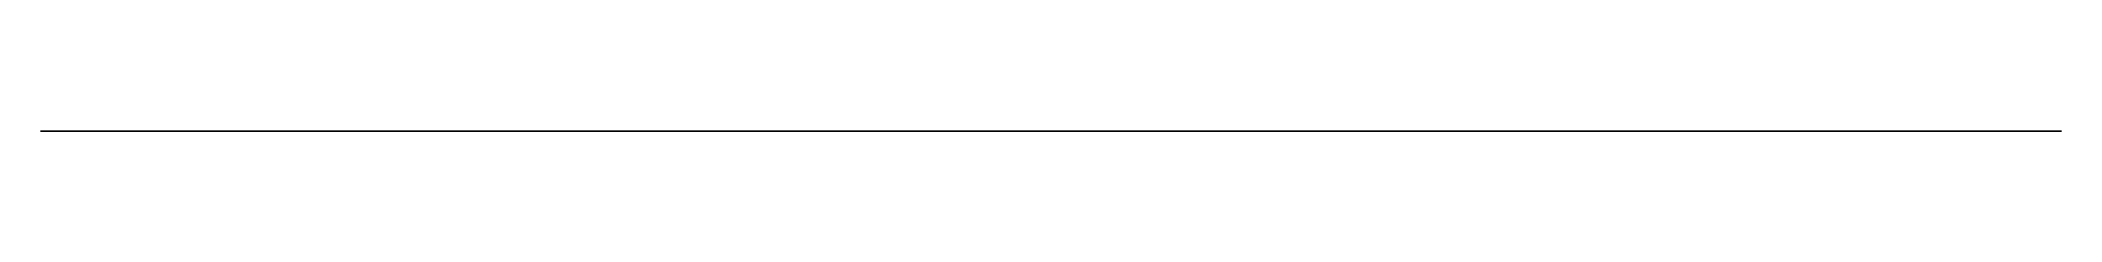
# Model space of a CAD drawing. Header units: millimetres. Extents: x 917 to 1677, y 0 to 0.
import ezdxf

# ---------------------------------------------------------------- set-up
doc = ezdxf.new("R2010")
doc.units = ezdxf.units.MM

msp = doc.modelspace()

# ---------------------------------------------------------------- linework, layer by layer
at = {"color": 0, "linetype": 'Continuous', "lineweight": 0}
for p, q in [((933.9, 0, 8.42), (916.9, 0, 8.42)), ((933.9, 0, 1008.42), (916.9, 0, 1008.42)), ((916.9, 0, 1008.42), (916.9, 0, 8.42)), ((933.9, 0, 8.42), (916.9, 0, 8.42)), ((916.9, 0, 1008.42), (933.9, 0, 1008.42)), ((916.9, 0, 8.42), (916.9, 0, 1008.42)), ((1149.9, 0, 8.42), (933.9, 0, 8.42)), ((1149.9, 0, 1008.42), (933.9, 0, 1008.42)), ((933.9, 0, 8.42), (933.9, 0, 1008.42)), ((1149.9, 0, 8.42), (933.9, 0, 8.42)), ((933.9, 0, 1008.42), (1149.9, 0, 1008.42)), ((933.9, 0, 1008.42), (933.9, 0, 8.42)), ((1126.9, 0, 505.42), (1126.9, 0, 521.42)), ((1126.9, 0, 465.42), (1126.9, 0, 481.42)), ((1126.9, 0, 625.42), (1126.9, 0, 641.42)), ((1126.9, 0, 585.42), (1126.9, 0, 601.42)), ((1126.9, 0, 545.42), (1126.9, 0, 561.42)), ((1141.9, 0, 523.8), (1141.9, 0, 513.42)), ((1141.9, 0, 513.42), (1141.9, 0, 503.05)), ((1141.9, 0, 553.42), (1141.9, 0, 543.05)), ((1141.9, 0, 563.8), (1141.9, 0, 553.42)), ((1141.9, 0, 593.42), (1141.9, 0, 583.05)), ((1141.9, 0, 633.42), (1141.9, 0, 623.05)), ((1141.9, 0, 483.8), (1141.9, 0, 473.42)), ((1141.9, 0, 643.8), (1141.9, 0, 633.42)), ((1141.9, 0, 473.42), (1141.9, 0, 463.05)), ((1141.9, 0, 603.8), (1141.9, 0, 593.42)), ((1141.9, 0, 513.42), (1141.9, 0, 523.8)), ((1141.9, 0, 503.05), (1141.9, 0, 513.42)), ((1141.9, 0, 553.42), (1141.9, 0, 563.8)), ((1141.9, 0, 543.05), (1141.9, 0, 553.42)), ((1141.9, 0, 473.42), (1141.9, 0, 483.8)), ((1141.9, 0, 463.05), (1141.9, 0, 473.42)), ((1141.9, 0, 593.42), (1141.9, 0, 603.8)), ((1141.9, 0, 583.05), (1141.9, 0, 593.42)), ((1141.9, 0, 633.42), (1141.9, 0, 643.8)), ((1141.9, 0, 623.05), (1141.9, 0, 633.42)), ((1141.9, 0, 473.42), (1141.9, 0, 465.43)), ((1141.9, 0, 480.45), (1141.9, 0, 481.42)), ((1141.9, 0, 600.45), (1141.9, 0, 601.42)), ((1141.9, 0, 640.45), (1141.9, 0, 641.42)), ((1141.9, 0, 520.45), (1141.9, 0, 521.42)), ((1141.9, 0, 560.45), (1141.9, 0, 561.42)), ((1141.9, 0, 513.42), (1141.9, 0, 505.43)), ((1149.9, 0, 513.87), (1142.78, 0, 513.87)), ((1142.78, 0, 524.24), (1149.9, 0, 524.24)), ((1142.78, 0, 513.87), (1142.78, 0, 524.24)), ((1149.9, 0, 553.87), (1142.78, 0, 553.87)), ((1142.78, 0, 564.24), (1149.9, 0, 564.24)), ((1142.78, 0, 553.87), (1142.78, 0, 564.24)), ((1142.78, 0, 542.17), (1149.9, 0, 542.17)), ((1142.78, 0, 542.61), (1142.78, 0, 542.17)), ((1149.9, 0, 542.61), (1142.78, 0, 542.61)), ((1149.9, 0, 564.68), (1142.78, 0, 564.68)), ((1142.78, 0, 552.98), (1149.9, 0, 552.98)), ((1142.78, 0, 553.87), (1142.78, 0, 552.98)), ((1149.9, 0, 553.87), (1142.78, 0, 553.87)), ((1142.78, 0, 524.24), (1149.9, 0, 524.24)), ((1142.78, 0, 524.68), (1142.78, 0, 524.24)), ((1149.9, 0, 524.68), (1142.78, 0, 524.68)), ((1142.78, 0, 502.17), (1149.9, 0, 502.17)), ((1142.78, 0, 502.17), (1149.9, 0, 502.17)), ((1142.78, 0, 502.61), (1142.78, 0, 502.17)), ((1149.9, 0, 502.61), (1142.78, 0, 502.61)), ((1149.9, 0, 524.68), (1142.78, 0, 524.68)), ((1149.9, 0, 484.68), (1142.78, 0, 484.68)), ((1142.78, 0, 484.24), (1149.9, 0, 484.24)), ((1142.78, 0, 484.68), (1142.78, 0, 484.24)), ((1149.9, 0, 484.68), (1142.78, 0, 484.68)), ((1149.9, 0, 502.61), (1142.78, 0, 502.61)), ((1142.78, 0, 512.98), (1149.9, 0, 512.98)), ((1142.78, 0, 502.61), (1142.78, 0, 512.98)), ((1142.78, 0, 472.98), (1149.9, 0, 472.98)), ((1142.78, 0, 473.87), (1142.78, 0, 472.98)), ((1149.9, 0, 473.87), (1142.78, 0, 473.87)), ((1142.78, 0, 542.17), (1149.9, 0, 542.17)), ((1142.78, 0, 564.24), (1149.9, 0, 564.24)), ((1142.78, 0, 564.68), (1142.78, 0, 564.24)), ((1149.9, 0, 564.68), (1142.78, 0, 564.68)), ((1142.78, 0, 462.17), (1149.9, 0, 462.17)), ((1149.9, 0, 542.61), (1142.78, 0, 542.61)), ((1142.78, 0, 552.98), (1149.9, 0, 552.98)), ((1142.78, 0, 542.61), (1142.78, 0, 552.98)), ((1149.9, 0, 473.87), (1142.78, 0, 473.87)), ((1142.78, 0, 484.24), (1149.9, 0, 484.24)), ((1142.78, 0, 473.87), (1142.78, 0, 484.24)), ((1142.78, 0, 512.98), (1149.9, 0, 512.98)), ((1142.78, 0, 513.87), (1142.78, 0, 512.98)), ((1149.9, 0, 513.87), (1142.78, 0, 513.87)), ((1149.9, 0, 462.61), (1142.78, 0, 462.61)), ((1142.78, 0, 472.98), (1149.9, 0, 472.98)), ((1142.78, 0, 462.61), (1142.78, 0, 472.98)), ((1149.9, 0, 604.68), (1142.78, 0, 604.68)), ((1142.78, 0, 462.17), (1149.9, 0, 462.17)), ((1142.78, 0, 462.61), (1142.78, 0, 462.17)), ((1149.9, 0, 462.61), (1142.78, 0, 462.61)), ((1149.9, 0, 593.87), (1142.78, 0, 593.87)), ((1142.78, 0, 604.24), (1149.9, 0, 604.24)), ((1142.78, 0, 593.87), (1142.78, 0, 604.24)), ((1149.9, 0, 644.68), (1142.78, 0, 644.68)), ((1142.78, 0, 582.17), (1149.9, 0, 582.17)), ((1142.78, 0, 622.17), (1149.9, 0, 622.17)), ((1142.78, 0, 582.17), (1149.9, 0, 582.17)), ((1142.78, 0, 582.61), (1142.78, 0, 582.17)), ((1149.9, 0, 582.61), (1142.78, 0, 582.61)), ((1149.9, 0, 633.87), (1142.78, 0, 633.87)), ((1142.78, 0, 644.24), (1149.9, 0, 644.24)), ((1142.78, 0, 633.87), (1142.78, 0, 644.24)), ((1142.78, 0, 502.17), (1142.78, 0, 502.61)), ((1142.78, 0, 542.17), (1142.78, 0, 542.61)), ((1142.78, 0, 622.17), (1149.9, 0, 622.17)), ((1142.78, 0, 622.61), (1142.78, 0, 622.17)), ((1149.9, 0, 622.61), (1142.78, 0, 622.61)), ((1142.78, 0, 513.87), (1142.78, 0, 524.24)), ((1142.78, 0, 564.24), (1142.78, 0, 564.68)), ((1142.78, 0, 484.24), (1142.78, 0, 484.68)), ((1142.78, 0, 552.98), (1142.78, 0, 553.87)), ((1142.78, 0, 632.98), (1149.9, 0, 632.98)), ((1142.78, 0, 633.87), (1142.78, 0, 632.98)), ((1149.9, 0, 633.87), (1142.78, 0, 633.87)), ((1142.78, 0, 502.61), (1142.78, 0, 512.98)), ((1142.78, 0, 644.24), (1149.9, 0, 644.24)), ((1142.78, 0, 644.68), (1142.78, 0, 644.24)), ((1149.9, 0, 644.68), (1142.78, 0, 644.68)), ((1142.78, 0, 604.24), (1149.9, 0, 604.24)), ((1142.78, 0, 604.68), (1142.78, 0, 604.24)), ((1149.9, 0, 604.68), (1142.78, 0, 604.68)), ((1142.78, 0, 512.98), (1142.78, 0, 513.87)), ((1142.78, 0, 592.98), (1149.9, 0, 592.98)), ((1142.78, 0, 593.87), (1142.78, 0, 592.98)), ((1149.9, 0, 593.87), (1142.78, 0, 593.87)), ((1142.78, 0, 524.24), (1142.78, 0, 524.68)), ((1142.78, 0, 542.61), (1142.78, 0, 552.98)), ((1142.78, 0, 553.87), (1142.78, 0, 564.24)), ((1149.9, 0, 622.61), (1142.78, 0, 622.61)), ((1142.78, 0, 632.98), (1149.9, 0, 632.98)), ((1142.78, 0, 622.61), (1142.78, 0, 632.98)), ((1149.9, 0, 582.61), (1142.78, 0, 582.61)), ((1142.78, 0, 592.98), (1149.9, 0, 592.98)), ((1142.78, 0, 582.61), (1142.78, 0, 592.98)), ((1142.78, 0, 604.24), (1142.78, 0, 604.68)), ((1142.78, 0, 632.98), (1142.78, 0, 633.87)), ((1142.78, 0, 582.17), (1142.78, 0, 582.61)), ((1142.78, 0, 462.17), (1142.78, 0, 462.61)), ((1142.78, 0, 582.61), (1142.78, 0, 592.98)), ((1142.78, 0, 622.61), (1142.78, 0, 632.98)), ((1142.78, 0, 473.87), (1142.78, 0, 484.24)), ((1142.78, 0, 644.24), (1142.78, 0, 644.68)), ((1142.78, 0, 633.87), (1142.78, 0, 644.24)), ((1142.78, 0, 462.61), (1142.78, 0, 472.98)), ((1142.78, 0, 472.98), (1142.78, 0, 473.87)), ((1142.78, 0, 622.17), (1142.78, 0, 622.61)), ((1142.78, 0, 593.87), (1142.78, 0, 604.24)), ((1142.78, 0, 592.98), (1142.78, 0, 593.87)), ((1166.9, 0, 8.42), (1149.9, 0, 8.42)), ((1166.9, 0, 1008.42), (1149.9, 0, 1008.42)), ((1166.9, 0, 8.42), (1149.9, 0, 8.42)), ((1149.9, 0, 1008.42), (1166.9, 0, 1008.42)), ((1149.9, 0, 8.42), (1149.9, 0, 1008.42)), ((1149.9, 0, 1008.42), (1149.9, 0, 8.42)), ((1166.9, 0, 1008.42), (1166.9, 0, 8.42)), ((1166.9, 0, 8.42), (1166.9, 0, 1008.42)), ((1176.9, 0, 673.42), (1166.9, 0, 673.42)), ((1166.9, 0, 433.42), (1176.8, 0, 433.42)), ((1166.9, 0, 433.42), (1176.8, 0, 433.42)), ((1176.9, 0, 673.42), (1166.9, 0, 673.42)), ((1176.8, 0, 433.42), (1176.81, 0, 433.42)), ((1176.8, 0, 433.42), (1176.9, 0, 433.42)), ((1176.81, 0, 433.42), (1176.9, 0, 433.42)), ((1176.9, 0, 433.52), (1176.9, 0, 673.42)), ((1176.9, 0, 324.42), (1176.9, 0, 433.32)), ((1176.9, 0, 308.42), (1176.9, 0, 324.42)), ((1176.9, 0, 433.52), (1176.9, 0, 673.42)), ((1176.9, 0, 673.42), (1182.9, 0, 673.42)), ((1176.9, 0, 692.42), (1176.9, 0, 708.42)), ((1176.9, 0, 673.42), (1176.9, 0, 692.42)), ((1176.9, 0, 433.42), (1176.9, 0, 433.52)), ((1176.9, 0, 673.42), (1182.9, 0, 673.42)), ((1176.9, 0, 324.42), (1176.9, 0, 433.32)), ((1176.9, 0, 673.42), (1176.9, 0, 692.42)), ((1176.9, 0, 692.42), (1176.9, 0, 708.42)), ((1676.9, 0, 692.42), (1176.9, 0, 692.42)), ((1176.9, 0, 708.42), (1676.9, 0, 708.42)), ((1676.9, 0, 708.42), (1176.9, 0, 708.42)), ((1176.9, 0, 692.42), (1676.9, 0, 692.42)), ((1176.9, 0, 308.42), (1176.9, 0, 324.42)), ((1676.9, 0, 308.42), (1176.9, 0, 308.42)), ((1176.9, 0, 324.42), (1676.9, 0, 324.42)), ((1176.9, 0, 308.42), (1676.9, 0, 308.42)), ((1676.9, 0, 324.42), (1176.9, 0, 324.42)), ((1176.9, 0, 433.32), (1176.9, 0, 433.42)), ((1176.9, 0, 433.42), (1177, 0, 433.42)), ((1176.9, 0, 433.42), (1176.9, 0, 433.52)), ((1177, 0, 433.42), (1176.9, 0, 433.42)), ((1176.9, 0, 433.32), (1176.9, 0, 433.42)), ((1177, 0, 433.42), (1182.9, 0, 433.42)), ((1182.9, 0, 433.42), (1177, 0, 433.42)), ((1177.48, 0, 633.72), (1177.48, 0, 644.39)), ((1177.48, 0, 542.46), (1177.48, 0, 553.13)), ((1177.48, 0, 593.72), (1177.48, 0, 604.39)), ((1177.48, 0, 622.46), (1177.48, 0, 633.13)), ((1177.48, 0, 462.46), (1177.48, 0, 473.13)), ((1177.48, 0, 553.72), (1177.48, 0, 564.39)), ((1177.48, 0, 473.72), (1177.48, 0, 484.39)), ((1177.48, 0, 502.46), (1177.48, 0, 513.13)), ((1177.48, 0, 582.46), (1177.48, 0, 593.13)), ((1177.48, 0, 513.72), (1177.48, 0, 524.39)), ((1186.31, 0, 582.17), (1177.48, 0, 582.17)), ((1177.48, 0, 582.21), (1177.48, 0, 582.46)), ((1177.48, 0, 582.17), (1177.48, 0, 582.21)), ((1177.48, 0, 604.56), (1177.48, 0, 604.68)), ((1177.48, 0, 604.39), (1177.48, 0, 604.56)), ((1177.48, 0, 604.68), (1186.31, 0, 604.68)), ((1177.48, 0, 593.13), (1177.48, 0, 582.46)), ((1186.31, 0, 593.13), (1177.48, 0, 593.13)), ((1177.48, 0, 582.46), (1186.31, 0, 582.46)), ((1177.48, 0, 593.37), (1177.48, 0, 593.72)), ((1177.48, 0, 593.13), (1177.48, 0, 593.37)), ((1177.48, 0, 604.39), (1177.48, 0, 593.72)), ((1186.31, 0, 604.39), (1177.48, 0, 604.39)), ((1177.48, 0, 593.72), (1186.31, 0, 593.72)), ((1177.48, 0, 553.37), (1177.48, 0, 553.72)), ((1177.48, 0, 553.13), (1177.48, 0, 553.37)), ((1177.48, 0, 542.21), (1177.48, 0, 542.46)), ((1177.48, 0, 542.17), (1177.48, 0, 542.21)), ((1177.48, 0, 513.37), (1177.48, 0, 513.72)), ((1177.48, 0, 513.13), (1177.48, 0, 513.37)), ((1177.48, 0, 484.39), (1177.48, 0, 473.72)), ((1186.31, 0, 484.39), (1177.48, 0, 484.39)), ((1177.48, 0, 473.72), (1186.31, 0, 473.72)), ((1177.48, 0, 564.39), (1177.48, 0, 553.72)), ((1186.31, 0, 564.39), (1177.48, 0, 564.39)), ((1177.48, 0, 553.72), (1186.31, 0, 553.72)), ((1177.48, 0, 524.68), (1186.31, 0, 524.68)), ((1177.48, 0, 633.13), (1177.48, 0, 622.46)), ((1186.31, 0, 633.13), (1177.48, 0, 633.13)), ((1177.48, 0, 622.46), (1186.31, 0, 622.46)), ((1177.48, 0, 622.21), (1177.48, 0, 622.46)), ((1177.48, 0, 622.17), (1177.48, 0, 622.21)), ((1186.31, 0, 542.17), (1177.48, 0, 542.17)), ((1177.48, 0, 644.68), (1186.31, 0, 644.68)), ((1186.31, 0, 502.17), (1177.48, 0, 502.17)), ((1177.48, 0, 462.21), (1177.48, 0, 462.46)), ((1177.48, 0, 462.17), (1177.48, 0, 462.21)), ((1177.48, 0, 502.21), (1177.48, 0, 502.46)), ((1177.48, 0, 502.17), (1177.48, 0, 502.21)), ((1177.48, 0, 473.13), (1177.48, 0, 462.46)), ((1186.31, 0, 473.13), (1177.48, 0, 473.13)), ((1177.48, 0, 462.46), (1186.31, 0, 462.46)), ((1186.31, 0, 622.17), (1177.48, 0, 622.17)), ((1177.48, 0, 644.56), (1177.48, 0, 644.68)), ((1177.48, 0, 644.39), (1177.48, 0, 644.56)), ((1177.48, 0, 524.39), (1177.48, 0, 513.72)), ((1186.31, 0, 524.39), (1177.48, 0, 524.39)), ((1177.48, 0, 513.72), (1186.31, 0, 513.72)), ((1177.48, 0, 524.56), (1177.48, 0, 524.68)), ((1177.48, 0, 524.39), (1177.48, 0, 524.56)), ((1177.48, 0, 564.68), (1186.31, 0, 564.68)), ((1177.48, 0, 644.39), (1177.48, 0, 633.72)), ((1186.31, 0, 644.39), (1177.48, 0, 644.39)), ((1177.48, 0, 633.72), (1186.31, 0, 633.72)), ((1177.48, 0, 633.37), (1177.48, 0, 633.72)), ((1177.48, 0, 633.13), (1177.48, 0, 633.37)), ((1177.48, 0, 473.37), (1177.48, 0, 473.72)), ((1177.48, 0, 473.13), (1177.48, 0, 473.37)), ((1186.31, 0, 462.17), (1177.48, 0, 462.17)), ((1177.48, 0, 484.68), (1186.31, 0, 484.68)), ((1177.48, 0, 513.13), (1177.48, 0, 502.46)), ((1186.31, 0, 513.13), (1177.48, 0, 513.13)), ((1177.48, 0, 502.46), (1186.31, 0, 502.46)), ((1177.48, 0, 564.56), (1177.48, 0, 564.68)), ((1177.48, 0, 564.39), (1177.48, 0, 564.56)), ((1177.48, 0, 553.13), (1177.48, 0, 542.46)), ((1186.31, 0, 553.13), (1177.48, 0, 553.13)), ((1177.48, 0, 542.46), (1186.31, 0, 542.46)), ((1177.48, 0, 484.56), (1177.48, 0, 484.68)), ((1177.48, 0, 484.39), (1177.48, 0, 484.56)), ((1177.48, 0, 582.17), (1186.31, 0, 582.17)), ((1177.48, 0, 582.46), (1177.48, 0, 582.17)), ((1186.31, 0, 582.46), (1177.48, 0, 582.46)), ((1177.48, 0, 593.13), (1186.31, 0, 593.13)), ((1177.48, 0, 593.72), (1177.48, 0, 593.13)), ((1186.31, 0, 593.72), (1177.48, 0, 593.72)), ((1177.48, 0, 604.39), (1186.31, 0, 604.39)), ((1177.48, 0, 604.68), (1177.48, 0, 604.39)), ((1186.31, 0, 604.68), (1177.48, 0, 604.68)), ((1177.48, 0, 513.13), (1186.31, 0, 513.13)), ((1177.48, 0, 513.72), (1177.48, 0, 513.13)), ((1186.31, 0, 513.72), (1177.48, 0, 513.72)), ((1177.48, 0, 553.13), (1186.31, 0, 553.13)), ((1177.48, 0, 553.72), (1177.48, 0, 553.13)), ((1186.31, 0, 553.72), (1177.48, 0, 553.72)), ((1177.48, 0, 502.17), (1186.31, 0, 502.17)), ((1177.48, 0, 502.46), (1177.48, 0, 502.17)), ((1186.31, 0, 502.46), (1177.48, 0, 502.46)), ((1177.48, 0, 542.17), (1186.31, 0, 542.17)), ((1177.48, 0, 542.46), (1177.48, 0, 542.17)), ((1186.31, 0, 542.46), (1177.48, 0, 542.46)), ((1177.48, 0, 622.17), (1186.31, 0, 622.17)), ((1177.48, 0, 622.46), (1177.48, 0, 622.17)), ((1186.31, 0, 622.46), (1177.48, 0, 622.46)), ((1177.48, 0, 524.39), (1186.31, 0, 524.39)), ((1177.48, 0, 524.68), (1177.48, 0, 524.39)), ((1186.31, 0, 524.68), (1177.48, 0, 524.68)), ((1177.48, 0, 633.13), (1186.31, 0, 633.13)), ((1177.48, 0, 633.72), (1177.48, 0, 633.13)), ((1186.31, 0, 633.72), (1177.48, 0, 633.72)), ((1177.48, 0, 462.17), (1186.31, 0, 462.17)), ((1177.48, 0, 462.46), (1177.48, 0, 462.17)), ((1186.31, 0, 462.46), (1177.48, 0, 462.46)), ((1177.48, 0, 484.39), (1186.31, 0, 484.39)), ((1177.48, 0, 484.68), (1177.48, 0, 484.39)), ((1186.31, 0, 484.68), (1177.48, 0, 484.68)), ((1177.48, 0, 473.13), (1186.31, 0, 473.13)), ((1177.48, 0, 473.72), (1177.48, 0, 473.13)), ((1186.31, 0, 473.72), (1177.48, 0, 473.72)), ((1177.48, 0, 644.39), (1186.31, 0, 644.39)), ((1177.48, 0, 644.68), (1177.48, 0, 644.39)), ((1186.31, 0, 644.68), (1177.48, 0, 644.68)), ((1177.48, 0, 564.39), (1186.31, 0, 564.39)), ((1177.48, 0, 564.68), (1177.48, 0, 564.39)), ((1186.31, 0, 564.68), (1177.48, 0, 564.68)), ((1182.9, 0, 673.42), (1182.9, 0, 644.68)), ((1182.9, 0, 622.17), (1182.9, 0, 604.68)), ((1182.9, 0, 582.17), (1182.9, 0, 564.68)), ((1182.9, 0, 542.17), (1182.9, 0, 524.68)), ((1182.9, 0, 502.17), (1182.9, 0, 484.68)), ((1182.9, 0, 462.17), (1182.9, 0, 433.42)), ((1182.9, 0, 433.42), (1182.9, 0, 462.17)), ((1182.9, 0, 484.68), (1182.9, 0, 502.17)), ((1182.9, 0, 524.68), (1182.9, 0, 542.17)), ((1182.9, 0, 564.68), (1182.9, 0, 582.17)), ((1182.9, 0, 604.68), (1182.9, 0, 622.17)), ((1182.9, 0, 644.68), (1182.9, 0, 673.42)), ((1182.9, 0, 644.68), (1182.9, 0, 622.17)), ((1182.9, 0, 604.68), (1182.9, 0, 582.17)), ((1182.9, 0, 564.68), (1182.9, 0, 542.17)), ((1182.9, 0, 524.68), (1182.9, 0, 502.17)), ((1182.9, 0, 484.68), (1182.9, 0, 462.17)), ((1182.9, 0, 462.17), (1182.9, 0, 484.68)), ((1182.9, 0, 502.17), (1182.9, 0, 524.68)), ((1182.9, 0, 542.17), (1182.9, 0, 564.68)), ((1182.9, 0, 582.17), (1182.9, 0, 604.68)), ((1182.9, 0, 622.17), (1182.9, 0, 644.68)), ((1186.31, 0, 582.46), (1186.31, 0, 593.13)), ((1186.31, 0, 593.72), (1186.31, 0, 604.39)), ((1186.31, 0, 473.72), (1186.31, 0, 484.39)), ((1186.31, 0, 553.72), (1186.31, 0, 564.39)), ((1186.31, 0, 622.46), (1186.31, 0, 633.13)), ((1186.31, 0, 462.46), (1186.31, 0, 473.13)), ((1186.31, 0, 513.72), (1186.31, 0, 524.39)), ((1186.31, 0, 633.72), (1186.31, 0, 644.39)), ((1186.31, 0, 502.46), (1186.31, 0, 513.13)), ((1186.31, 0, 542.46), (1186.31, 0, 553.13)), ((1186.31, 0, 582.17), (1186.31, 0, 582.46)), ((1186.31, 0, 593.13), (1186.31, 0, 593.72)), ((1186.31, 0, 604.39), (1186.31, 0, 604.68)), ((1186.31, 0, 604.39), (1186.31, 0, 593.72)), ((1186.31, 0, 593.13), (1186.31, 0, 582.46)), ((1186.31, 0, 513.13), (1186.31, 0, 502.46)), ((1186.31, 0, 513.13), (1186.31, 0, 513.72)), ((1186.31, 0, 553.13), (1186.31, 0, 553.72)), ((1186.31, 0, 502.17), (1186.31, 0, 502.46)), ((1186.31, 0, 542.17), (1186.31, 0, 542.46)), ((1186.31, 0, 553.13), (1186.31, 0, 542.46)), ((1186.31, 0, 622.17), (1186.31, 0, 622.46)), ((1186.31, 0, 644.39), (1186.31, 0, 633.72)), ((1186.31, 0, 524.39), (1186.31, 0, 524.68)), ((1186.31, 0, 633.13), (1186.31, 0, 633.72)), ((1186.31, 0, 564.39), (1186.31, 0, 553.72)), ((1186.31, 0, 462.17), (1186.31, 0, 462.46)), ((1186.31, 0, 473.13), (1186.31, 0, 462.46)), ((1186.31, 0, 484.39), (1186.31, 0, 484.68)), ((1186.31, 0, 524.39), (1186.31, 0, 513.72)), ((1186.31, 0, 473.13), (1186.31, 0, 473.72)), ((1186.31, 0, 633.13), (1186.31, 0, 622.46)), ((1186.31, 0, 484.39), (1186.31, 0, 473.72)), ((1186.31, 0, 644.39), (1186.31, 0, 644.68)), ((1186.31, 0, 564.39), (1186.31, 0, 564.68)), ((1186.31, 0, 593.72), (1186.31, 0, 593.13)), ((1186.31, 0, 622.46), (1186.31, 0, 622.17)), ((1186.31, 0, 582.46), (1186.31, 0, 582.17)), ((1186.31, 0, 604.68), (1186.31, 0, 604.39)), ((1186.31, 0, 644.68), (1186.31, 0, 644.39)), ((1186.31, 0, 633.72), (1186.31, 0, 633.13)), ((1186.31, 0, 513.72), (1186.31, 0, 513.13)), ((1186.31, 0, 542.46), (1186.31, 0, 542.17)), ((1186.31, 0, 484.68), (1186.31, 0, 484.39)), ((1186.31, 0, 473.72), (1186.31, 0, 473.13)), ((1186.31, 0, 502.46), (1186.31, 0, 502.17)), ((1186.31, 0, 524.68), (1186.31, 0, 524.39)), ((1186.31, 0, 462.46), (1186.31, 0, 462.17)), ((1186.31, 0, 553.72), (1186.31, 0, 553.13)), ((1186.31, 0, 564.68), (1186.31, 0, 564.39)), ((1186.9, 0, 593.42), (1186.9, 0, 604.09)), ((1186.9, 0, 582.75), (1186.9, 0, 593.42)), ((1186.9, 0, 502.75), (1186.9, 0, 513.42)), ((1186.9, 0, 542.75), (1186.9, 0, 553.42)), ((1186.9, 0, 633.42), (1186.9, 0, 644.09)), ((1186.9, 0, 553.42), (1186.9, 0, 564.09)), ((1186.9, 0, 462.75), (1186.9, 0, 473.42)), ((1186.9, 0, 513.42), (1186.9, 0, 524.09)), ((1186.9, 0, 622.75), (1186.9, 0, 633.42)), ((1186.9, 0, 473.42), (1186.9, 0, 484.09)), ((1186.9, 0, 593.42), (1186.9, 0, 582.75)), ((1186.9, 0, 604.09), (1186.9, 0, 593.42)), ((1186.9, 0, 633.42), (1186.9, 0, 622.75)), ((1186.9, 0, 644.09), (1186.9, 0, 633.42)), ((1186.9, 0, 553.42), (1186.9, 0, 542.75)), ((1186.9, 0, 564.09), (1186.9, 0, 553.42)), ((1186.9, 0, 473.42), (1186.9, 0, 462.75)), ((1186.9, 0, 484.09), (1186.9, 0, 473.42)), ((1186.9, 0, 513.42), (1186.9, 0, 502.75)), ((1186.9, 0, 524.09), (1186.9, 0, 513.42)), ((1676.9, 0, 692.42), (1676.9, 0, 324.42)), ((1676.9, 0, 708.42), (1676.9, 0, 692.42)), ((1676.9, 0, 324.42), (1676.9, 0, 308.42)), ((1676.9, 0, 692.42), (1676.9, 0, 708.42)), ((1676.9, 0, 324.42), (1676.9, 0, 692.42)), ((1676.9, 0, 308.42), (1676.9, 0, 324.42))]:
    msp.add_line(p, q, dxfattribs=at)
at = {"color": 0, "linetype": 'Continuous', "lineweight": 0, "extrusion": (0, -1, 0)}
for centre, radius, start, end in [((1142.78, 543.05), 0.882, 180, 270), ((1142.78, 503.05), 0.882, 180, 270), ((1142.78, 543.05), 0.882, 180, 270), ((1142.78, 563.8), 0.882, 90, 180), ((1142.78, 483.8), 0.882, 90, 180), ((1142.78, 483.8), 0.882, 90, 180), ((1142.78, 563.8), 0.882, 90, 180), ((1142.78, 523.8), 0.882, 90, 180), ((1142.78, 523.8), 0.882, 90, 180), ((1142.78, 503.05), 0.882, 180, 270), ((1142.78, 603.8), 0.882, 90, 180), ((1142.78, 583.05), 0.882, 180, 270), ((1142.78, 463.05), 0.882, 180, 270), ((1142.78, 583.05), 0.882, 180, 270), ((1142.78, 643.8), 0.882, 90, 180), ((1142.78, 643.8), 0.882, 90, 180), ((1142.78, 463.05), 0.882, 180, 270), ((1142.78, 603.8), 0.882, 90, 180), ((1142.78, 623.05), 0.882, 180, 270), ((1142.78, 623.05), 0.882, 180, 270), ((1176.9, 433.42), 0.1, 90, 180.00002), ((1176.9, 433.42), 0.1, 90, 180), ((1176.9, 433.42), 0.1, 180, 270), ((1176.9, 433.42), 0.1, 270, 90), ((1176.9, 433.42), 0.1, 270, 90), ((1177.48, 542.75), 0.588, 180, 270), ((1177.48, 462.75), 0.588, 180, 270), ((1177.48, 484.09), 0.588, 90, 180), ((1177.48, 564.09), 0.588, 90, 180), ((1177.48, 622.75), 0.588, 180, 270), ((1177.48, 604.09), 0.588, 90, 180), ((1177.48, 502.75), 0.588, 180, 270), ((1177.48, 524.09), 0.588, 90, 180), ((1177.48, 582.75), 0.588, 180, 270), ((1177.48, 644.09), 0.588, 90, 180), ((1177.48, 582.75), 0.588, 180, 270), ((1177.48, 604.09), 0.588, 90, 180), ((1177.48, 542.75), 0.588, 180, 270), ((1177.48, 622.75), 0.588, 180, 270), ((1177.48, 462.75), 0.588, 180, 270), ((1177.48, 502.75), 0.588, 180, 270), ((1177.48, 644.09), 0.588, 90, 180), ((1177.48, 524.09), 0.588, 90, 180), ((1177.48, 564.09), 0.588, 90, 180), ((1177.48, 484.09), 0.588, 90, 180), ((1186.31, 582.75), 0.588, 270, 0), ((1186.31, 604.09), 0.588, 0, 90), ((1186.31, 484.09), 0.588, 0, 90), ((1186.31, 502.75), 0.588, 270, 360), ((1186.31, 622.75), 0.588, 270, 0), ((1186.31, 644.09), 0.588, 0, 90), ((1186.31, 542.75), 0.588, 270, 360), ((1186.31, 524.09), 0.588, 0, 90), ((1186.31, 564.09), 0.588, 0, 90), ((1186.31, 462.75), 0.588, 270, 360), ((1186.31, 622.75), 0.588, 270, 0), ((1186.31, 582.75), 0.588, 270, 0), ((1186.31, 604.09), 0.588, 0, 90), ((1186.31, 644.09), 0.588, 0, 90), ((1186.31, 542.75), 0.588, 270, 0), ((1186.31, 484.09), 0.588, 0, 90), ((1186.31, 502.75), 0.588, 270, 0), ((1186.31, 524.09), 0.588, 0, 90), ((1186.31, 462.75), 0.588, 270, 0), ((1186.31, 564.09), 0.588, 0, 90)]:
    msp.add_arc(centre, radius, start, end, dxfattribs=at)
for centre, major_axis, start_param, end_param in [((1142.78, 0, 503.05), (-0.882, 0), 0, 1.570796), ((1142.78, 0, 543.05), (-0.882, 0), 0, 1.570796), ((1142.78, 0, 513.42), (0.882, 0), 1.570796, 3.141593), ((1142.78, 0, 523.8), (-0.882, 0), 4.712389, 6.283185), ((1142.78, 0, 563.8), (0.882, 0), 1.570796, 3.141593), ((1142.78, 0, 483.8), (0.882, 0), 1.570796, 3.141593), ((1142.78, 0, 553.42), (0.882, 0), 3.141593, 4.712389), ((1142.78, 0, 553.42), (-0.882, 0), 4.712389, 6.283185), ((1142.78, 0, 503.05), (0.882, 0), 3.141593, 4.712389), ((1142.78, 0, 513.42), (-0.882, 0), 0, 1.570796), ((1142.78, 0, 513.42), (0.882, 0), 3.141593, 4.712389), ((1142.78, 0, 513.42), (-0.882, 0), 4.712389, 6.283185), ((1142.78, 0, 523.8), (0.882, 0), 1.570796, 3.141593), ((1142.78, 0, 543.05), (0.882, 0), 3.141593, 4.712389), ((1142.78, 0, 553.42), (-0.882, 0), 0, 1.570796), ((1142.78, 0, 553.42), (0.882, 0), 1.570796, 3.141593), ((1142.78, 0, 563.8), (-0.882, 0), 4.712389, 6.283185), ((1142.78, 0, 603.8), (0.882, 0), 1.570796, 3.141593), ((1142.78, 0, 633.42), (0.882, 0), 3.141593, 4.712389), ((1142.78, 0, 633.42), (-0.882, 0), 4.712389, 6.283185), ((1142.78, 0, 583.05), (-0.882, 0), 0, 1.570796), ((1142.78, 0, 463.05), (-0.882, 0), 0, 1.570796), ((1142.78, 0, 583.05), (0.882, 0), 3.141593, 4.712389), ((1142.78, 0, 593.42), (-0.882, 0), 0, 1.570796), ((1142.78, 0, 623.05), (0.882, 0), 3.141593, 4.712389), ((1142.78, 0, 633.42), (-0.882, 0), 0, 1.570796), ((1142.78, 0, 473.42), (0.882, 0), 1.570796, 3.141593), ((1142.78, 0, 483.8), (-0.882, 0), 4.712389, 6.283185), ((1142.78, 0, 643.8), (0.882, 0), 1.570796, 3.141593), ((1142.78, 0, 633.42), (0.882, 0), 1.570796, 3.141593), ((1142.78, 0, 643.8), (-0.882, 0), 4.712389, 6.283185), ((1142.78, 0, 463.05), (0.882, 0), 3.141593, 4.712389), ((1142.78, 0, 473.42), (-0.882, 0), 0, 1.570796), ((1142.78, 0, 473.42), (0.882, 0), 3.141593, 4.712389), ((1142.78, 0, 473.42), (-0.882, 0), 4.712389, 6.283185), ((1142.78, 0, 623.05), (-0.882, 0), 0, 1.570796), ((1142.78, 0, 593.42), (0.882, 0), 1.570796, 3.141593), ((1142.78, 0, 603.8), (-0.882, 0), 4.712389, 6.283185), ((1142.78, 0, 593.42), (0.882, 0), 3.141593, 4.712389), ((1142.78, 0, 593.42), (-0.882, 0), 4.712389, 6.283185), ((1177.48, 0, 633.42), (0.588, 0), 1.570796, 3.141593), ((1177.48, 0, 644.09), (-0.588, 0), 4.712389, 6.283185), ((1177.48, 0, 542.75), (0.588, 0), 3.141593, 4.712389), ((1177.48, 0, 553.42), (-0.588, 0), 0, 1.570796), ((1177.48, 0, 593.42), (0.588, 0), 1.570796, 3.141593), ((1177.48, 0, 604.09), (-0.588, 0), 4.712389, 6.283185), ((1177.48, 0, 622.75), (0.588, 0), 3.141593, 4.712389), ((1177.48, 0, 633.42), (-0.588, 0), 0, 1.570796), ((1177.48, 0, 462.75), (0.588, 0), 3.141593, 4.712389), ((1177.48, 0, 473.42), (-0.588, 0), 0, 1.570796), ((1177.48, 0, 553.42), (0.588, 0), 1.570796, 3.141593), ((1177.48, 0, 564.09), (-0.588, 0), 4.712389, 6.283185), ((1177.48, 0, 473.42), (0.588, 0), 1.570796, 3.141593), ((1177.48, 0, 484.09), (-0.588, 0), 4.712389, 6.283185), ((1177.48, 0, 502.75), (0.588, 0), 3.141593, 4.712389), ((1177.48, 0, 513.42), (-0.588, 0), 0, 1.570796), ((1177.48, 0, 582.75), (0.588, 0), 3.141593, 4.712389), ((1177.48, 0, 593.42), (-0.588, 0), 0, 1.570796), ((1177.48, 0, 513.42), (0.588, 0), 1.570796, 3.141593), ((1177.48, 0, 524.09), (-0.588, 0), 4.712389, 6.283185), ((1177.48, 0, 582.75), (-0.588, 0), 0, 1.570796), ((1177.48, 0, 604.09), (0.588, 0), 1.570796, 3.141593), ((1177.48, 0, 593.42), (-0.588, 0), 4.712389, 6.283185), ((1177.48, 0, 593.42), (0.588, 0), 3.141593, 4.712389), ((1177.48, 0, 553.42), (-0.588, 0), 4.712389, 6.283185), ((1177.48, 0, 553.42), (0.588, 0), 3.141593, 4.712389), ((1177.48, 0, 542.75), (-0.588, 0), 0, 1.570796), ((1177.48, 0, 513.42), (-0.588, 0), 4.712389, 6.283185), ((1177.48, 0, 513.42), (0.588, 0), 3.141593, 4.712389), ((1177.48, 0, 622.75), (-0.588, 0), 0, 1.570796), ((1177.48, 0, 462.75), (-0.588, 0), 0, 1.570796), ((1177.48, 0, 502.75), (-0.588, 0), 0, 1.570796), ((1177.48, 0, 644.09), (0.588, 0), 1.570796, 3.141593), ((1177.48, 0, 524.09), (0.588, 0), 1.570796, 3.141593), ((1177.48, 0, 633.42), (-0.588, 0), 4.712389, 6.283185), ((1177.48, 0, 633.42), (0.588, 0), 3.141593, 4.712389), ((1177.48, 0, 473.42), (-0.588, 0), 4.712389, 6.283185), ((1177.48, 0, 473.42), (0.588, 0), 3.141593, 4.712389), ((1177.48, 0, 564.09), (0.588, 0), 1.570796, 3.141593), ((1177.48, 0, 484.09), (0.588, 0), 1.570796, 3.141593), ((1186.31, 0, 604.09), (-0.588, 0), 3.141593, 4.712389), ((1186.31, 0, 593.42), (0.588, 0), 0, 1.570796), ((1186.31, 0, 593.42), (-0.588, 0), 1.570796, 3.141593), ((1186.31, 0, 582.75), (0.588, 0), 4.712389, 6.283185), ((1186.31, 0, 513.42), (-0.588, 0), 1.570796, 3.141593), ((1186.31, 0, 502.75), (0.588, 0), 4.712389, 6.283185), ((1186.31, 0, 553.42), (-0.588, 0), 1.570796, 3.141593), ((1186.31, 0, 542.75), (0.588, 0), 4.712389, 6.283185), ((1186.31, 0, 644.09), (-0.588, 0), 3.141593, 4.712389), ((1186.31, 0, 633.42), (0.588, 0), 0, 1.570796), ((1186.31, 0, 564.09), (-0.588, 0), 3.141593, 4.712389), ((1186.31, 0, 553.42), (0.588, 0), 0, 1.570796), ((1186.31, 0, 473.42), (-0.588, 0), 1.570796, 3.141593), ((1186.31, 0, 462.75), (0.588, 0), 4.712389, 6.283185), ((1186.31, 0, 524.09), (-0.588, 0), 3.141593, 4.712389), ((1186.31, 0, 513.42), (0.588, 0), 0, 1.570796), ((1186.31, 0, 633.42), (-0.588, 0), 1.570796, 3.141593), ((1186.31, 0, 622.75), (0.588, 0), 4.712389, 6.283185), ((1186.31, 0, 484.09), (-0.588, 0), 3.141593, 4.712389), ((1186.31, 0, 473.42), (0.588, 0), 0, 1.570796), ((1186.31, 0, 593.42), (-0.588, 0), 3.141593, 4.712389), ((1186.31, 0, 593.42), (0.588, 0), 4.712389, 6.283185), ((1186.31, 0, 622.75), (-0.588, 0), 1.570796, 3.141593), ((1186.31, 0, 582.75), (-0.588, 0), 1.570796, 3.141593), ((1186.31, 0, 604.09), (0.588, 0), 0, 1.570796), ((1186.31, 0, 644.09), (0.588, 0), 0, 1.570796), ((1186.31, 0, 633.42), (-0.588, 0), 3.141593, 4.712389), ((1186.31, 0, 633.42), (0.588, 0), 4.712389, 6.283185), ((1186.31, 0, 513.42), (-0.588, 0), 3.141593, 4.712389), ((1186.31, 0, 513.42), (0.588, 0), 4.712389, 6.283185), ((1186.31, 0, 542.75), (-0.588, 0), 1.570796, 3.141593), ((1186.31, 0, 484.09), (0.588, 0), 0, 1.570796), ((1186.31, 0, 473.42), (-0.588, 0), 3.141593, 4.712389), ((1186.31, 0, 473.42), (0.588, 0), 4.712389, 6.283185), ((1186.31, 0, 502.75), (-0.588, 0), 1.570796, 3.141593), ((1186.31, 0, 524.09), (0.588, 0), 0, 1.570796), ((1186.31, 0, 462.75), (-0.588, 0), 1.570796, 3.141593), ((1186.31, 0, 553.42), (-0.588, 0), 3.141593, 4.712389), ((1186.31, 0, 553.42), (0.588, 0), 4.712389, 6.283185), ((1186.31, 0, 564.09), (0.588, 0), 0, 1.570796)]:
    msp.add_ellipse(centre, major_axis=major_axis, ratio=0.5, start_param=start_param, end_param=end_param, dxfattribs=at)

doc.saveas('drawing.dxf')
